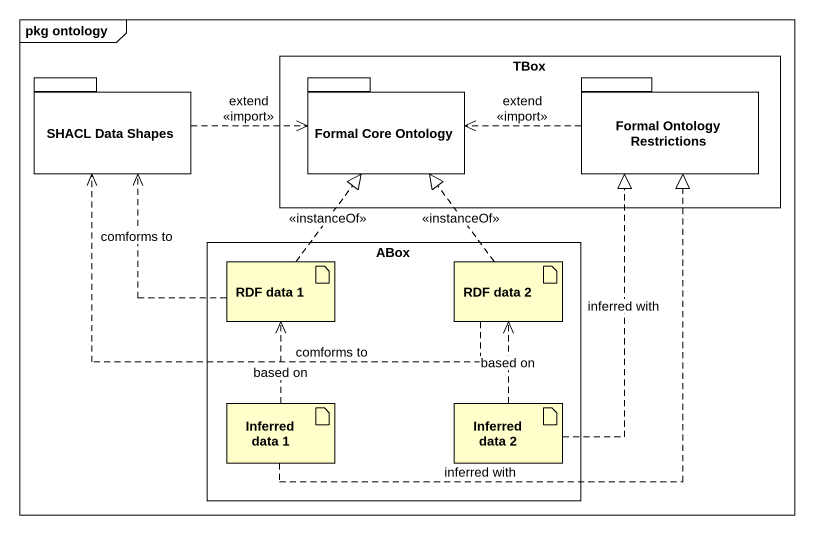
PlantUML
@startuml
mainframe pkg ontology
rectangle TBox {
  package "Formal Core Ontology" as Formal_Core_Ontology {
  }
  package "Formal Ontology Restrictions" as Formal_Ontology_Restrictions {
  }
}
package "SHACL Data Shapes" as SHACL_Data_Shapes {
}
rectangle ABox {
  artifact "RDF data 1" as RDF_data_1
  artifact "RDF data 2" as RDF_data_2
  artifact "Inferred data 1" as Inferred_data_1
  artifact "Inferred data 2" as Inferred_data_2
}
SHACL_Data_Shapes .right.> Formal_Core_Ontology : extend\n<<import>>
Formal_Ontology_Restrictions .left.> Formal_Core_Ontology : extend\n<<import>>
RDF_data_1 .up.> SHACL_Data_Shapes : comforms to
RDF_data_1 .up.|> Formal_Core_Ontology : <<instanceOf>>
RDF_data_2 .left.> SHACL_Data_Shapes : comforms to
RDF_data_2 .up.|> Formal_Core_Ontology : <<instanceOf>>
Inferred_data_1 .up.|> Formal_Ontology_Restrictions : inferred with
Inferred_data_1 .up.> RDF_data_1 : based on
Inferred_data_2 .up.|> Formal_Ontology_Restrictions : inferred with
Inferred_data_2 .up.> RDF_data_2 : based on
@enduml
